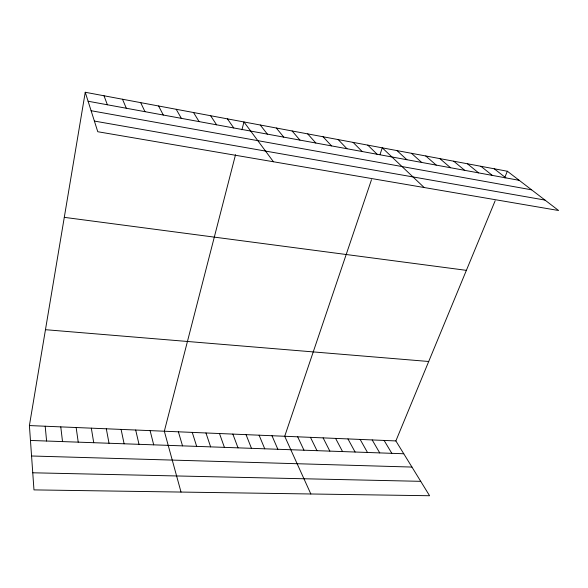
<?xml version="1.0" encoding="UTF-8"?>
<svg xmlns="http://www.w3.org/2000/svg" width="588" height="588" viewBox="0 0 588 588"><rect width="100%" height="100%" fill="white"/><g stroke="black" fill="none" stroke-linecap="round" stroke-linejoin="round"><path stroke-width="0.88" d="M495.155 200.736L395.871 440.926L429.585 495.735L33.972 489.892L29.4 425.565L85.245 92.265L507.348 171.24L558.6 210.511L97.77 131.727L85.245 92.265M235.523 154.71L164.331 431.217L181.023 492.068M241.94 129.786L243.954 121.959L273.435 161.759M371.506 179.671L284.71 436.267L310.839 493.986M379.988 154.6L382.274 147.838L424.161 187.528M504.614 177.855L507.348 171.24M32.759 472.789L420.721 481.329M31.561 455.994L411.953 467.063M30.458 440.449L403.765 453.76M29.4 425.565L395.871 440.926M45.467 329.692L428.711 361.488M64.283 217.347L466.38 270.348M94.389 121.069L544.973 200.074M91.103 110.72L531.596 189.821M88.097 101.239L519.211 180.332M494.221 168.785L505.871 177.885M480.91 166.294L492.34 175.4M467.416 163.773L478.61 172.887M453.73 161.208L464.689 170.329M439.846 158.613L450.562 167.734M425.763 155.974L436.222 165.11M411.475 153.306L421.677 162.435M396.981 150.594L406.903 159.73M367.787 145.126L377.151 154.269M353.094 142.377L362.164 151.52M338.181 139.591L346.957 148.735M323.055 136.761L331.522 145.898M307.7 133.888L315.844 143.024M292.126 130.97L299.939 140.106M276.309 128.015L283.776 137.144M260.256 125.009L267.371 134.13M227.402 118.864L233.774 127.971M210.6 115.718L216.582 124.81M193.525 112.521L199.104 121.606M384.104 440.434L391.814 453.333M372.189 439.934L379.723 452.9M176.194 109.28L181.354 118.35M360.143 439.427L367.485 452.466M347.949 438.92L355.093 452.018M335.601 438.398L342.554 451.577M158.576 105.987L163.31 115.042M323.113 437.876L329.853 451.121M310.464 437.347L316.998 450.665M140.686 102.635L144.971 111.676M297.668 436.81L303.981 450.202M271.979 435.73L277.852 449.269M122.502 99.232L126.324 108.258M259.095 435.194L264.74 448.798M246.049 434.642L251.466 448.328M232.848 434.091L238.022 447.85M104.025 95.778L107.369 104.782M219.486 433.532L224.41 447.365M205.954 432.966L210.629 446.873M192.254 432.393L196.671 446.373M178.377 431.805L182.53 445.873M150.102 430.622L153.703 444.844M135.688 430.019L139.003 444.315M121.099 429.409L124.112 443.786M106.31 428.784L109.015 443.249M91.331 428.16L93.727 442.705M76.153 427.52L78.226 442.154M60.777 426.881L62.519 441.588M45.195 426.226L46.599 441.022"/></g></svg>
